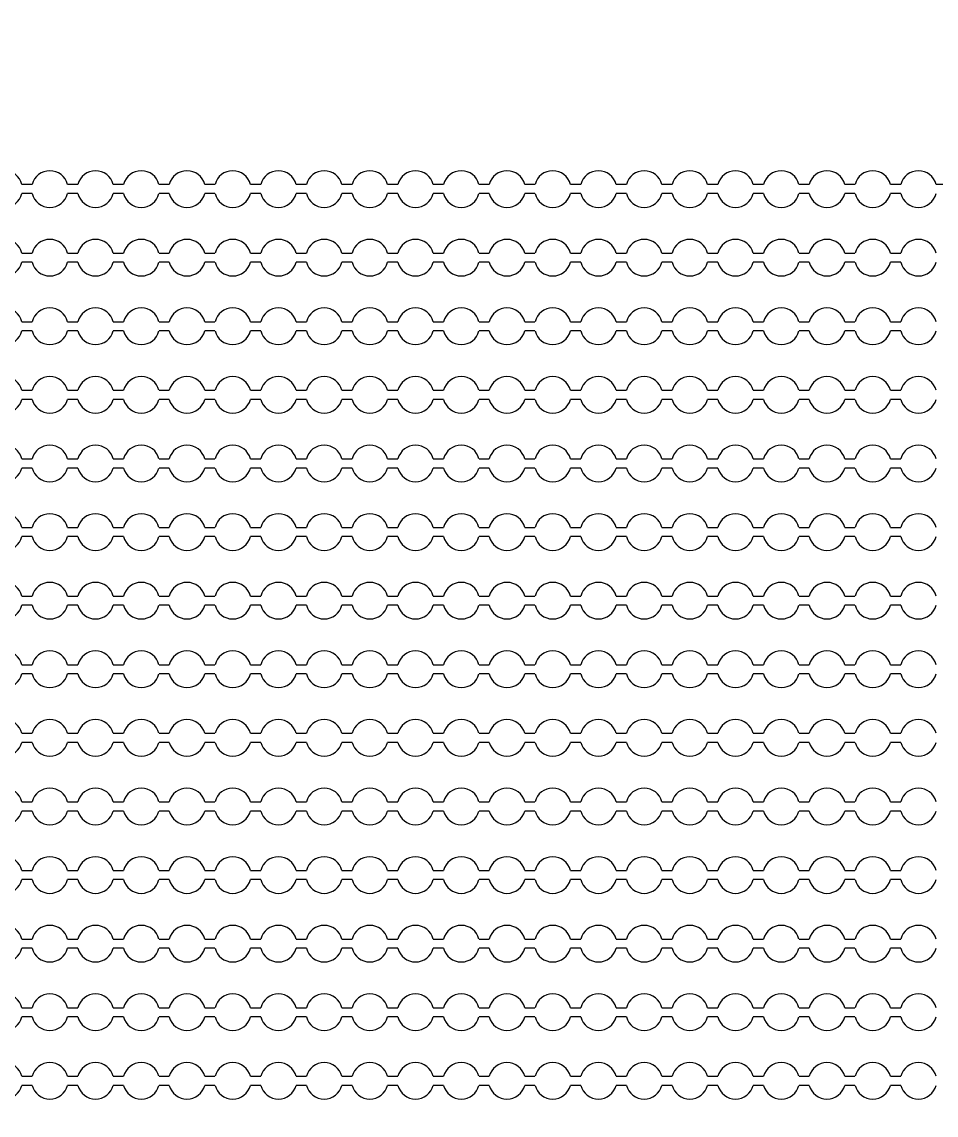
# Model space of a CAD drawing. Extents: x 4056 to 105656, y 4120 to 105720.
# Drawn here: x 61941 to 62941, y 78062 to 79257 of the extents above; entities that cross this region are included whole.
import ezdxf

# ---------------------------------------------------------------- set-up
doc = ezdxf.new("R2010")
doc.units = 13
doc.header["$MEASUREMENT"] = 0
doc.layers.add('Main Layer', color=7, linetype='Continuous', lineweight=0)

msp = doc.modelspace()

# ---------------------------------------------------------------- linework, layer by layer
for p, q in [((61952.1, 79079.2), (61940.9, 79079.2)), ((62002.1, 79079.2), (61990.9, 79079.2)), ((62052.1, 79079.2), (62040.9, 79079.2)), ((62102.1, 79079.2), (62090.9, 79079.2)), ((62152.1, 79079.2), (62140.9, 79079.2)), ((62202.1, 79079.2), (62190.9, 79079.2)), ((62252.1, 79079.2), (62240.9, 79079.2)), ((62302.1, 79079.2), (62290.9, 79079.2)), ((62352.1, 79079.2), (62340.9, 79079.2)), ((62402.1, 79079.2), (62390.9, 79079.2)), ((62452.1, 79079.2), (62440.9, 79079.2)), ((62502.1, 79079.2), (62490.9, 79079.2)), ((62552.1, 79079.2), (62540.9, 79079.2)), ((62602.1, 79079.2), (62590.9, 79079.2)), ((62652.1, 79079.2), (62640.9, 79079.2)), ((62702.1, 79079.2), (62690.9, 79079.2)), ((62752.1, 79079.2), (62740.9, 79079.2)), ((62802.1, 79079.2), (62790.9, 79079.2)), ((62852.1, 79079.2), (62840.9, 79079.2)), ((62902.1, 79079.2), (62890.9, 79079.2)), ((62952.1, 79079.2), (62940.9, 79079.2)), ((61952.1, 79069.2), (61940.9, 79069.2)), ((62002.1, 79069.2), (61990.9, 79069.2)), ((62052.1, 79069.2), (62040.9, 79069.2)), ((62102.1, 79069.2), (62090.9, 79069.2)), ((62152.1, 79069.2), (62140.9, 79069.2)), ((62202.1, 79069.2), (62190.9, 79069.2)), ((62252.1, 79069.2), (62240.9, 79069.2)), ((62302.1, 79069.2), (62290.9, 79069.2)), ((62352.1, 79069.2), (62340.9, 79069.2)), ((62402.1, 79069.2), (62390.9, 79069.2)), ((62452.1, 79069.2), (62440.9, 79069.2)), ((62502.1, 79069.2), (62490.9, 79069.2)), ((62552.1, 79069.2), (62540.9, 79069.2)), ((62602.1, 79069.2), (62590.9, 79069.2)), ((62652.1, 79069.2), (62640.9, 79069.2)), ((62702.1, 79069.2), (62690.9, 79069.2)), ((62752.1, 79069.2), (62740.9, 79069.2)), ((62802.1, 79069.2), (62790.9, 79069.2)), ((62852.1, 79069.2), (62840.9, 79069.2)), ((62902.1, 79069.2), (62890.9, 79069.2)), ((61940.9, 79004.2), (61952.1, 79004.2)), ((61990.9, 79004.2), (62002.1, 79004.2)), ((62040.9, 79004.2), (62052.1, 79004.2)), ((62090.9, 79004.2), (62102.1, 79004.2)), ((62140.9, 79004.2), (62152.1, 79004.2)), ((62190.9, 79004.2), (62202.1, 79004.2)), ((62240.9, 79004.2), (62252.1, 79004.2)), ((62290.9, 79004.2), (62302.1, 79004.2)), ((62340.9, 79004.2), (62352.1, 79004.2)), ((62390.9, 79004.2), (62402.1, 79004.2)), ((62440.9, 79004.2), (62452.1, 79004.2)), ((62490.9, 79004.2), (62502.1, 79004.2)), ((62540.9, 79004.2), (62552.1, 79004.2)), ((62590.9, 79004.2), (62602.1, 79004.2)), ((62640.9, 79004.2), (62652.1, 79004.2)), ((62690.9, 79004.2), (62702.1, 79004.2)), ((62740.9, 79004.2), (62752.1, 79004.2)), ((62790.9, 79004.2), (62802.1, 79004.2)), ((62840.9, 79004.2), (62852.1, 79004.2)), ((62890.9, 79004.2), (62902.1, 79004.2)), ((61952.1, 78994.2), (61940.9, 78994.2)), ((62002.1, 78994.2), (61990.9, 78994.2)), ((62052.1, 78994.2), (62040.9, 78994.2)), ((62102.1, 78994.2), (62090.9, 78994.2)), ((62152.1, 78994.2), (62140.9, 78994.2)), ((62202.1, 78994.2), (62190.9, 78994.2)), ((62252.1, 78994.2), (62240.9, 78994.2)), ((62302.1, 78994.2), (62290.9, 78994.2)), ((62352.1, 78994.2), (62340.9, 78994.2)), ((62402.1, 78994.2), (62390.9, 78994.2)), ((62452.1, 78994.2), (62440.9, 78994.2)), ((62502.1, 78994.2), (62490.9, 78994.2)), ((62552.1, 78994.2), (62540.9, 78994.2)), ((62602.1, 78994.2), (62590.9, 78994.2)), ((62652.1, 78994.2), (62640.9, 78994.2)), ((62702.1, 78994.2), (62690.9, 78994.2)), ((62752.1, 78994.2), (62740.9, 78994.2)), ((62802.1, 78994.2), (62790.9, 78994.2)), ((62852.1, 78994.2), (62840.9, 78994.2)), ((62902.1, 78994.2), (62890.9, 78994.2)), ((61940.9, 78929.2), (61952.1, 78929.2)), ((61990.9, 78929.2), (62002.1, 78929.2)), ((62040.9, 78929.2), (62052.1, 78929.2)), ((62090.9, 78929.2), (62102.1, 78929.2)), ((62140.9, 78929.2), (62152.1, 78929.2)), ((62190.9, 78929.2), (62202.1, 78929.2)), ((62240.9, 78929.2), (62252.1, 78929.2)), ((62290.9, 78929.2), (62302.1, 78929.2)), ((62340.9, 78929.2), (62352.1, 78929.2)), ((62390.9, 78929.2), (62402.1, 78929.2)), ((62440.9, 78929.2), (62452.1, 78929.2)), ((62490.9, 78929.2), (62502.1, 78929.2)), ((62540.9, 78929.2), (62552.1, 78929.2)), ((62590.9, 78929.2), (62602.1, 78929.2)), ((62640.9, 78929.2), (62652.1, 78929.2)), ((62690.9, 78929.2), (62702.1, 78929.2)), ((62740.9, 78929.2), (62752.1, 78929.2)), ((62790.9, 78929.2), (62802.1, 78929.2)), ((62840.9, 78929.2), (62852.1, 78929.2)), ((62890.9, 78929.2), (62902.1, 78929.2)), ((61952.1, 78919.2), (61940.9, 78919.2)), ((62002.1, 78919.2), (61990.9, 78919.2)), ((62052.1, 78919.2), (62040.9, 78919.2)), ((62102.1, 78919.2), (62090.9, 78919.2)), ((62152.1, 78919.2), (62140.9, 78919.2)), ((62202.1, 78919.2), (62190.9, 78919.2)), ((62252.1, 78919.2), (62240.9, 78919.2)), ((62302.1, 78919.2), (62290.9, 78919.2)), ((62352.1, 78919.2), (62340.9, 78919.2)), ((62402.1, 78919.2), (62390.9, 78919.2)), ((62452.1, 78919.2), (62440.9, 78919.2)), ((62502.1, 78919.2), (62490.9, 78919.2)), ((62552.1, 78919.2), (62540.9, 78919.2)), ((62602.1, 78919.2), (62590.9, 78919.2)), ((62652.1, 78919.2), (62640.9, 78919.2)), ((62702.1, 78919.2), (62690.9, 78919.2)), ((62752.1, 78919.2), (62740.9, 78919.2)), ((62802.1, 78919.2), (62790.9, 78919.2)), ((62852.1, 78919.2), (62840.9, 78919.2)), ((62902.1, 78919.2), (62890.9, 78919.2)), ((61940.9, 78854.2), (61952.1, 78854.2)), ((61952.1, 78844.2), (61940.9, 78844.2)), ((61990.9, 78854.2), (62002.1, 78854.2)), ((62002.1, 78844.2), (61990.9, 78844.2)), ((62040.9, 78854.2), (62052.1, 78854.2)), ((62052.1, 78844.2), (62040.9, 78844.2)), ((62090.9, 78854.2), (62102.1, 78854.2)), ((62102.1, 78844.2), (62090.9, 78844.2)), ((62140.9, 78854.2), (62152.1, 78854.2)), ((62152.1, 78844.2), (62140.9, 78844.2)), ((62190.9, 78854.2), (62202.1, 78854.2)), ((62202.1, 78844.2), (62190.9, 78844.2)), ((62240.9, 78854.2), (62252.1, 78854.2)), ((62252.1, 78844.2), (62240.9, 78844.2)), ((62290.9, 78854.2), (62302.1, 78854.2)), ((62302.1, 78844.2), (62290.9, 78844.2)), ((62340.9, 78854.2), (62352.1, 78854.2)), ((62352.1, 78844.2), (62340.9, 78844.2)), ((62390.9, 78854.2), (62402.1, 78854.2)), ((62402.1, 78844.2), (62390.9, 78844.2)), ((62440.9, 78854.2), (62452.1, 78854.2)), ((62452.1, 78844.2), (62440.9, 78844.2)), ((62490.9, 78854.2), (62502.1, 78854.2)), ((62502.1, 78844.2), (62490.9, 78844.2)), ((62540.9, 78854.2), (62552.1, 78854.2)), ((62552.1, 78844.2), (62540.9, 78844.2)), ((62590.9, 78854.2), (62602.1, 78854.2)), ((62602.1, 78844.2), (62590.9, 78844.2)), ((62640.9, 78854.2), (62652.1, 78854.2)), ((62652.1, 78844.2), (62640.9, 78844.2)), ((62690.9, 78854.2), (62702.1, 78854.2)), ((62702.1, 78844.2), (62690.9, 78844.2)), ((62740.9, 78854.2), (62752.1, 78854.2)), ((62752.1, 78844.2), (62740.9, 78844.2)), ((62790.9, 78854.2), (62802.1, 78854.2)), ((62802.1, 78844.2), (62790.9, 78844.2)), ((62840.9, 78854.2), (62852.1, 78854.2)), ((62852.1, 78844.2), (62840.9, 78844.2)), ((62890.9, 78854.2), (62902.1, 78854.2)), ((62902.1, 78844.2), (62890.9, 78844.2)), ((61940.9, 78779.2), (61952.1, 78779.2)), ((61990.9, 78779.2), (62002.1, 78779.2)), ((62040.9, 78779.2), (62052.1, 78779.2)), ((62090.9, 78779.2), (62102.1, 78779.2)), ((62140.9, 78779.2), (62152.1, 78779.2)), ((62190.9, 78779.2), (62202.1, 78779.2)), ((62240.9, 78779.2), (62252.1, 78779.2)), ((62290.9, 78779.2), (62302.1, 78779.2)), ((62340.9, 78779.2), (62352.1, 78779.2)), ((62390.9, 78779.2), (62402.1, 78779.2)), ((62440.9, 78779.2), (62452.1, 78779.2)), ((62490.9, 78779.2), (62502.1, 78779.2)), ((62540.9, 78779.2), (62552.1, 78779.2)), ((62590.9, 78779.2), (62602.1, 78779.2)), ((62640.9, 78779.2), (62652.1, 78779.2)), ((62690.9, 78779.2), (62702.1, 78779.2)), ((62740.9, 78779.2), (62752.1, 78779.2)), ((62790.9, 78779.2), (62802.1, 78779.2)), ((62840.9, 78779.2), (62852.1, 78779.2)), ((62890.9, 78779.2), (62902.1, 78779.2)), ((61952.1, 78769.2), (61940.9, 78769.2)), ((62002.1, 78769.2), (61990.9, 78769.2)), ((62052.1, 78769.2), (62040.9, 78769.2)), ((62102.1, 78769.2), (62090.9, 78769.2)), ((62152.1, 78769.2), (62140.9, 78769.2)), ((62202.1, 78769.2), (62190.9, 78769.2)), ((62252.1, 78769.2), (62240.9, 78769.2)), ((62302.1, 78769.2), (62290.9, 78769.2)), ((62352.1, 78769.2), (62340.9, 78769.2)), ((62402.1, 78769.2), (62390.9, 78769.2)), ((62452.1, 78769.2), (62440.9, 78769.2)), ((62502.1, 78769.2), (62490.9, 78769.2)), ((62552.1, 78769.2), (62540.9, 78769.2)), ((62602.1, 78769.2), (62590.9, 78769.2)), ((62652.1, 78769.2), (62640.9, 78769.2)), ((62702.1, 78769.2), (62690.9, 78769.2)), ((62752.1, 78769.2), (62740.9, 78769.2)), ((62802.1, 78769.2), (62790.9, 78769.2)), ((62852.1, 78769.2), (62840.9, 78769.2)), ((62902.1, 78769.2), (62890.9, 78769.2)), ((61940.9, 78704.2), (61952.1, 78704.2)), ((61990.9, 78704.2), (62002.1, 78704.2)), ((62040.9, 78704.2), (62052.1, 78704.2)), ((62090.9, 78704.2), (62102.1, 78704.2)), ((62140.9, 78704.2), (62152.1, 78704.2)), ((62190.9, 78704.2), (62202.1, 78704.2)), ((62240.9, 78704.2), (62252.1, 78704.2)), ((62290.9, 78704.2), (62302.1, 78704.2)), ((62340.9, 78704.2), (62352.1, 78704.2)), ((62390.9, 78704.2), (62402.1, 78704.2)), ((62440.9, 78704.2), (62452.1, 78704.2)), ((62490.9, 78704.2), (62502.1, 78704.2)), ((62540.9, 78704.2), (62552.1, 78704.2)), ((62590.9, 78704.2), (62602.1, 78704.2)), ((62640.9, 78704.2), (62652.1, 78704.2)), ((62690.9, 78704.2), (62702.1, 78704.2)), ((62740.9, 78704.2), (62752.1, 78704.2)), ((62790.9, 78704.2), (62802.1, 78704.2)), ((62840.9, 78704.2), (62852.1, 78704.2)), ((62890.9, 78704.2), (62902.1, 78704.2)), ((61952.1, 78694.2), (61940.9, 78694.2)), ((62002.1, 78694.2), (61990.9, 78694.2)), ((62052.1, 78694.2), (62040.9, 78694.2)), ((62102.1, 78694.2), (62090.9, 78694.2)), ((62152.1, 78694.2), (62140.9, 78694.2)), ((62202.1, 78694.2), (62190.9, 78694.2)), ((62252.1, 78694.2), (62240.9, 78694.2)), ((62302.1, 78694.2), (62290.9, 78694.2)), ((62352.1, 78694.2), (62340.9, 78694.2)), ((62402.1, 78694.2), (62390.9, 78694.2)), ((62452.1, 78694.2), (62440.9, 78694.2)), ((62502.1, 78694.2), (62490.9, 78694.2)), ((62552.1, 78694.2), (62540.9, 78694.2)), ((62602.1, 78694.2), (62590.9, 78694.2)), ((62652.1, 78694.2), (62640.9, 78694.2)), ((62702.1, 78694.2), (62690.9, 78694.2)), ((62752.1, 78694.2), (62740.9, 78694.2)), ((62802.1, 78694.2), (62790.9, 78694.2)), ((62852.1, 78694.2), (62840.9, 78694.2)), ((62902.1, 78694.2), (62890.9, 78694.2)), ((61940.9, 78629.2), (61952.1, 78629.2)), ((61990.9, 78629.2), (62002.1, 78629.2)), ((62040.9, 78629.2), (62052.1, 78629.2)), ((62090.9, 78629.2), (62102.1, 78629.2)), ((62140.9, 78629.2), (62152.1, 78629.2)), ((62190.9, 78629.2), (62202.1, 78629.2)), ((62240.9, 78629.2), (62252.1, 78629.2)), ((62290.9, 78629.2), (62302.1, 78629.2)), ((62340.9, 78629.2), (62352.1, 78629.2)), ((62390.9, 78629.2), (62402.1, 78629.2)), ((62440.9, 78629.2), (62452.1, 78629.2)), ((62490.9, 78629.2), (62502.1, 78629.2)), ((62540.9, 78629.2), (62552.1, 78629.2)), ((62590.9, 78629.2), (62602.1, 78629.2)), ((62640.9, 78629.2), (62652.1, 78629.2)), ((62690.9, 78629.2), (62702.1, 78629.2)), ((62740.9, 78629.2), (62752.1, 78629.2)), ((62790.9, 78629.2), (62802.1, 78629.2)), ((62840.9, 78629.2), (62852.1, 78629.2)), ((62890.9, 78629.2), (62902.1, 78629.2)), ((61952.1, 78619.2), (61940.9, 78619.2)), ((62002.1, 78619.2), (61990.9, 78619.2)), ((62052.1, 78619.2), (62040.9, 78619.2)), ((62102.1, 78619.2), (62090.9, 78619.2)), ((62152.1, 78619.2), (62140.9, 78619.2)), ((62202.1, 78619.2), (62190.9, 78619.2)), ((62252.1, 78619.2), (62240.9, 78619.2)), ((62302.1, 78619.2), (62290.9, 78619.2)), ((62352.1, 78619.2), (62340.9, 78619.2)), ((62402.1, 78619.2), (62390.9, 78619.2)), ((62452.1, 78619.2), (62440.9, 78619.2)), ((62502.1, 78619.2), (62490.9, 78619.2)), ((62552.1, 78619.2), (62540.9, 78619.2)), ((62602.1, 78619.2), (62590.9, 78619.2)), ((62652.1, 78619.2), (62640.9, 78619.2)), ((62702.1, 78619.2), (62690.9, 78619.2)), ((62752.1, 78619.2), (62740.9, 78619.2)), ((62802.1, 78619.2), (62790.9, 78619.2)), ((62852.1, 78619.2), (62840.9, 78619.2)), ((62902.1, 78619.2), (62890.9, 78619.2)), ((61940.9, 78554.2), (61952.1, 78554.2)), ((61952.1, 78544.2), (61940.9, 78544.2)), ((61990.9, 78554.2), (62002.1, 78554.2)), ((62002.1, 78544.2), (61990.9, 78544.2)), ((62040.9, 78554.2), (62052.1, 78554.2)), ((62052.1, 78544.2), (62040.9, 78544.2)), ((62090.9, 78554.2), (62102.1, 78554.2)), ((62102.1, 78544.2), (62090.9, 78544.2)), ((62140.9, 78554.2), (62152.1, 78554.2)), ((62152.1, 78544.2), (62140.9, 78544.2)), ((62190.9, 78554.2), (62202.1, 78554.2)), ((62202.1, 78544.2), (62190.9, 78544.2)), ((62240.9, 78554.2), (62252.1, 78554.2)), ((62252.1, 78544.2), (62240.9, 78544.2)), ((62290.9, 78554.2), (62302.1, 78554.2)), ((62302.1, 78544.2), (62290.9, 78544.2)), ((62340.9, 78554.2), (62352.1, 78554.2)), ((62352.1, 78544.2), (62340.9, 78544.2)), ((62390.9, 78554.2), (62402.1, 78554.2)), ((62402.1, 78544.2), (62390.9, 78544.2)), ((62440.9, 78554.2), (62452.1, 78554.2)), ((62452.1, 78544.2), (62440.9, 78544.2)), ((62490.9, 78554.2), (62502.1, 78554.2)), ((62502.1, 78544.2), (62490.9, 78544.2)), ((62540.9, 78554.2), (62552.1, 78554.2)), ((62552.1, 78544.2), (62540.9, 78544.2)), ((62590.9, 78554.2), (62602.1, 78554.2)), ((62602.1, 78544.2), (62590.9, 78544.2)), ((62640.9, 78554.2), (62652.1, 78554.2)), ((62652.1, 78544.2), (62640.9, 78544.2)), ((62690.9, 78554.2), (62702.1, 78554.2)), ((62702.1, 78544.2), (62690.9, 78544.2)), ((62740.9, 78554.2), (62752.1, 78554.2)), ((62752.1, 78544.2), (62740.9, 78544.2)), ((62790.9, 78554.2), (62802.1, 78554.2)), ((62802.1, 78544.2), (62790.9, 78544.2)), ((62840.9, 78554.2), (62852.1, 78554.2)), ((62852.1, 78544.2), (62840.9, 78544.2)), ((62890.9, 78554.2), (62902.1, 78554.2)), ((62902.1, 78544.2), (62890.9, 78544.2)), ((61940.9, 78479.2), (61952.1, 78479.2)), ((61990.9, 78479.2), (62002.1, 78479.2)), ((62040.9, 78479.2), (62052.1, 78479.2)), ((62090.9, 78479.2), (62102.1, 78479.2)), ((62140.9, 78479.2), (62152.1, 78479.2)), ((62190.9, 78479.2), (62202.1, 78479.2)), ((62240.9, 78479.2), (62252.1, 78479.2)), ((62290.9, 78479.2), (62302.1, 78479.2)), ((62340.9, 78479.2), (62352.1, 78479.2)), ((62390.9, 78479.2), (62402.1, 78479.2)), ((62440.9, 78479.2), (62452.1, 78479.2)), ((62490.9, 78479.2), (62502.1, 78479.2)), ((62540.9, 78479.2), (62552.1, 78479.2)), ((62590.9, 78479.2), (62602.1, 78479.2)), ((62640.9, 78479.2), (62652.1, 78479.2)), ((62690.9, 78479.2), (62702.1, 78479.2)), ((62740.9, 78479.2), (62752.1, 78479.2)), ((62790.9, 78479.2), (62802.1, 78479.2)), ((62840.9, 78479.2), (62852.1, 78479.2)), ((62890.9, 78479.2), (62902.1, 78479.2)), ((61952.1, 78469.2), (61940.9, 78469.2)), ((62002.1, 78469.2), (61990.9, 78469.2)), ((62052.1, 78469.2), (62040.9, 78469.2)), ((62102.1, 78469.2), (62090.9, 78469.2)), ((62152.1, 78469.2), (62140.9, 78469.2)), ((62202.1, 78469.2), (62190.9, 78469.2)), ((62252.1, 78469.2), (62240.9, 78469.2)), ((62302.1, 78469.2), (62290.9, 78469.2)), ((62352.1, 78469.2), (62340.9, 78469.2)), ((62402.1, 78469.2), (62390.9, 78469.2)), ((62452.1, 78469.2), (62440.9, 78469.2)), ((62502.1, 78469.2), (62490.9, 78469.2)), ((62552.1, 78469.2), (62540.9, 78469.2)), ((62602.1, 78469.2), (62590.9, 78469.2)), ((62652.1, 78469.2), (62640.9, 78469.2)), ((62702.1, 78469.2), (62690.9, 78469.2)), ((62752.1, 78469.2), (62740.9, 78469.2)), ((62802.1, 78469.2), (62790.9, 78469.2)), ((62852.1, 78469.2), (62840.9, 78469.2)), ((62902.1, 78469.2), (62890.9, 78469.2)), ((61940.9, 78404.2), (61952.1, 78404.2)), ((61990.9, 78404.2), (62002.1, 78404.2)), ((62040.9, 78404.2), (62052.1, 78404.2)), ((62090.9, 78404.2), (62102.1, 78404.2)), ((62140.9, 78404.2), (62152.1, 78404.2)), ((62190.9, 78404.2), (62202.1, 78404.2)), ((62240.9, 78404.2), (62252.1, 78404.2)), ((62290.9, 78404.2), (62302.1, 78404.2)), ((62340.9, 78404.2), (62352.1, 78404.2)), ((62390.9, 78404.2), (62402.1, 78404.2)), ((62440.9, 78404.2), (62452.1, 78404.2)), ((62490.9, 78404.2), (62502.1, 78404.2)), ((62540.9, 78404.2), (62552.1, 78404.2)), ((62590.9, 78404.2), (62602.1, 78404.2)), ((62640.9, 78404.2), (62652.1, 78404.2)), ((62690.9, 78404.2), (62702.1, 78404.2)), ((62740.9, 78404.2), (62752.1, 78404.2)), ((62790.9, 78404.2), (62802.1, 78404.2)), ((62840.9, 78404.2), (62852.1, 78404.2)), ((62890.9, 78404.2), (62902.1, 78404.2)), ((61952.1, 78394.2), (61940.9, 78394.2)), ((62002.1, 78394.2), (61990.9, 78394.2)), ((62052.1, 78394.2), (62040.9, 78394.2)), ((62102.1, 78394.2), (62090.9, 78394.2)), ((62152.1, 78394.2), (62140.9, 78394.2)), ((62202.1, 78394.2), (62190.9, 78394.2)), ((62252.1, 78394.2), (62240.9, 78394.2)), ((62302.1, 78394.2), (62290.9, 78394.2)), ((62352.1, 78394.2), (62340.9, 78394.2)), ((62402.1, 78394.2), (62390.9, 78394.2)), ((62452.1, 78394.2), (62440.9, 78394.2)), ((62502.1, 78394.2), (62490.9, 78394.2)), ((62552.1, 78394.2), (62540.9, 78394.2)), ((62602.1, 78394.2), (62590.9, 78394.2)), ((62652.1, 78394.2), (62640.9, 78394.2)), ((62702.1, 78394.2), (62690.9, 78394.2)), ((62752.1, 78394.2), (62740.9, 78394.2)), ((62802.1, 78394.2), (62790.9, 78394.2)), ((62852.1, 78394.2), (62840.9, 78394.2)), ((62902.1, 78394.2), (62890.9, 78394.2)), ((61940.9, 78329.2), (61952.1, 78329.2)), ((61990.9, 78329.2), (62002.1, 78329.2)), ((62040.9, 78329.2), (62052.1, 78329.2)), ((62090.9, 78329.2), (62102.1, 78329.2)), ((62140.9, 78329.2), (62152.1, 78329.2)), ((62190.9, 78329.2), (62202.1, 78329.2)), ((62240.9, 78329.2), (62252.1, 78329.2)), ((62290.9, 78329.2), (62302.1, 78329.2)), ((62340.9, 78329.2), (62352.1, 78329.2)), ((62390.9, 78329.2), (62402.1, 78329.2)), ((62440.9, 78329.2), (62452.1, 78329.2)), ((62490.9, 78329.2), (62502.1, 78329.2)), ((62540.9, 78329.2), (62552.1, 78329.2)), ((62590.9, 78329.2), (62602.1, 78329.2)), ((62640.9, 78329.2), (62652.1, 78329.2)), ((62690.9, 78329.2), (62702.1, 78329.2)), ((62740.9, 78329.2), (62752.1, 78329.2)), ((62790.9, 78329.2), (62802.1, 78329.2)), ((62840.9, 78329.2), (62852.1, 78329.2)), ((62890.9, 78329.2), (62902.1, 78329.2)), ((61952.1, 78319.2), (61940.9, 78319.2)), ((62002.1, 78319.2), (61990.9, 78319.2)), ((62052.1, 78319.2), (62040.9, 78319.2)), ((62102.1, 78319.2), (62090.9, 78319.2)), ((62152.1, 78319.2), (62140.9, 78319.2)), ((62202.1, 78319.2), (62190.9, 78319.2)), ((62252.1, 78319.2), (62240.9, 78319.2)), ((62302.1, 78319.2), (62290.9, 78319.2)), ((62352.1, 78319.2), (62340.9, 78319.2)), ((62402.1, 78319.2), (62390.9, 78319.2)), ((62452.1, 78319.2), (62440.9, 78319.2)), ((62502.1, 78319.2), (62490.9, 78319.2)), ((62552.1, 78319.2), (62540.9, 78319.2)), ((62602.1, 78319.2), (62590.9, 78319.2)), ((62652.1, 78319.2), (62640.9, 78319.2)), ((62702.1, 78319.2), (62690.9, 78319.2)), ((62752.1, 78319.2), (62740.9, 78319.2)), ((62802.1, 78319.2), (62790.9, 78319.2)), ((62852.1, 78319.2), (62840.9, 78319.2)), ((62902.1, 78319.2), (62890.9, 78319.2)), ((61940.9, 78254.2), (61952.1, 78254.2)), ((61990.9, 78254.2), (62002.1, 78254.2)), ((62040.9, 78254.2), (62052.1, 78254.2)), ((62090.9, 78254.2), (62102.1, 78254.2)), ((62140.9, 78254.2), (62152.1, 78254.2)), ((62190.9, 78254.2), (62202.1, 78254.2)), ((62240.9, 78254.2), (62252.1, 78254.2)), ((62290.9, 78254.2), (62302.1, 78254.2)), ((62340.9, 78254.2), (62352.1, 78254.2)), ((62390.9, 78254.2), (62402.1, 78254.2)), ((62440.9, 78254.2), (62452.1, 78254.2)), ((62490.9, 78254.2), (62502.1, 78254.2)), ((62540.9, 78254.2), (62552.1, 78254.2)), ((62590.9, 78254.2), (62602.1, 78254.2)), ((62640.9, 78254.2), (62652.1, 78254.2)), ((62690.9, 78254.2), (62702.1, 78254.2)), ((62740.9, 78254.2), (62752.1, 78254.2)), ((62790.9, 78254.2), (62802.1, 78254.2)), ((62840.9, 78254.2), (62852.1, 78254.2)), ((62890.9, 78254.2), (62902.1, 78254.2)), ((61952.1, 78244.2), (61940.9, 78244.2)), ((62002.1, 78244.2), (61990.9, 78244.2)), ((62052.1, 78244.2), (62040.9, 78244.2)), ((62102.1, 78244.2), (62090.9, 78244.2)), ((62152.1, 78244.2), (62140.9, 78244.2)), ((62202.1, 78244.2), (62190.9, 78244.2)), ((62252.1, 78244.2), (62240.9, 78244.2)), ((62302.1, 78244.2), (62290.9, 78244.2)), ((62352.1, 78244.2), (62340.9, 78244.2)), ((62402.1, 78244.2), (62390.9, 78244.2)), ((62452.1, 78244.2), (62440.9, 78244.2)), ((62502.1, 78244.2), (62490.9, 78244.2)), ((62552.1, 78244.2), (62540.9, 78244.2)), ((62602.1, 78244.2), (62590.9, 78244.2)), ((62652.1, 78244.2), (62640.9, 78244.2)), ((62702.1, 78244.2), (62690.9, 78244.2)), ((62752.1, 78244.2), (62740.9, 78244.2)), ((62802.1, 78244.2), (62790.9, 78244.2)), ((62852.1, 78244.2), (62840.9, 78244.2)), ((62902.1, 78244.2), (62890.9, 78244.2)), ((61940.9, 78179.2), (61952.1, 78179.2)), ((61990.9, 78179.2), (62002.1, 78179.2)), ((62040.9, 78179.2), (62052.1, 78179.2)), ((62090.9, 78179.2), (62102.1, 78179.2)), ((62140.9, 78179.2), (62152.1, 78179.2)), ((62190.9, 78179.2), (62202.1, 78179.2)), ((62240.9, 78179.2), (62252.1, 78179.2)), ((62290.9, 78179.2), (62302.1, 78179.2)), ((62340.9, 78179.2), (62352.1, 78179.2)), ((62390.9, 78179.2), (62402.1, 78179.2)), ((62440.9, 78179.2), (62452.1, 78179.2)), ((62490.9, 78179.2), (62502.1, 78179.2)), ((62540.9, 78179.2), (62552.1, 78179.2)), ((62590.9, 78179.2), (62602.1, 78179.2)), ((62640.9, 78179.2), (62652.1, 78179.2)), ((62690.9, 78179.2), (62702.1, 78179.2)), ((62740.9, 78179.2), (62752.1, 78179.2)), ((62790.9, 78179.2), (62802.1, 78179.2)), ((62840.9, 78179.2), (62852.1, 78179.2)), ((62890.9, 78179.2), (62902.1, 78179.2)), ((61952.1, 78169.2), (61940.9, 78169.2)), ((62002.1, 78169.2), (61990.9, 78169.2)), ((62052.1, 78169.2), (62040.9, 78169.2)), ((62102.1, 78169.2), (62090.9, 78169.2)), ((62152.1, 78169.2), (62140.9, 78169.2)), ((62202.1, 78169.2), (62190.9, 78169.2)), ((62252.1, 78169.2), (62240.9, 78169.2)), ((62302.1, 78169.2), (62290.9, 78169.2)), ((62352.1, 78169.2), (62340.9, 78169.2)), ((62402.1, 78169.2), (62390.9, 78169.2)), ((62452.1, 78169.2), (62440.9, 78169.2)), ((62502.1, 78169.2), (62490.9, 78169.2)), ((62552.1, 78169.2), (62540.9, 78169.2)), ((62602.1, 78169.2), (62590.9, 78169.2)), ((62652.1, 78169.2), (62640.9, 78169.2)), ((62702.1, 78169.2), (62690.9, 78169.2)), ((62752.1, 78169.2), (62740.9, 78169.2)), ((62802.1, 78169.2), (62790.9, 78169.2)), ((62852.1, 78169.2), (62840.9, 78169.2)), ((62902.1, 78169.2), (62890.9, 78169.2)), ((61940.9, 78104.2), (61952.1, 78104.2)), ((61990.9, 78104.2), (62002.1, 78104.2)), ((62040.9, 78104.2), (62052.1, 78104.2)), ((62090.9, 78104.2), (62102.1, 78104.2)), ((62140.9, 78104.2), (62152.1, 78104.2)), ((62190.9, 78104.2), (62202.1, 78104.2)), ((62240.9, 78104.2), (62252.1, 78104.2)), ((62290.9, 78104.2), (62302.1, 78104.2)), ((62340.9, 78104.2), (62352.1, 78104.2)), ((62390.9, 78104.2), (62402.1, 78104.2)), ((62440.9, 78104.2), (62452.1, 78104.2)), ((62490.9, 78104.2), (62502.1, 78104.2)), ((62540.9, 78104.2), (62552.1, 78104.2)), ((62590.9, 78104.2), (62602.1, 78104.2)), ((62640.9, 78104.2), (62652.1, 78104.2)), ((62690.9, 78104.2), (62702.1, 78104.2)), ((62740.9, 78104.2), (62752.1, 78104.2)), ((62790.9, 78104.2), (62802.1, 78104.2)), ((62840.9, 78104.2), (62852.1, 78104.2)), ((62890.9, 78104.2), (62902.1, 78104.2)), ((61952.1, 78094.2), (61940.9, 78094.2)), ((62002.1, 78094.2), (61990.9, 78094.2)), ((62052.1, 78094.2), (62040.9, 78094.2)), ((62102.1, 78094.2), (62090.9, 78094.2)), ((62152.1, 78094.2), (62140.9, 78094.2)), ((62202.1, 78094.2), (62190.9, 78094.2)), ((62252.1, 78094.2), (62240.9, 78094.2)), ((62302.1, 78094.2), (62290.9, 78094.2)), ((62352.1, 78094.2), (62340.9, 78094.2)), ((62402.1, 78094.2), (62390.9, 78094.2)), ((62452.1, 78094.2), (62440.9, 78094.2)), ((62502.1, 78094.2), (62490.9, 78094.2)), ((62552.1, 78094.2), (62540.9, 78094.2)), ((62602.1, 78094.2), (62590.9, 78094.2)), ((62652.1, 78094.2), (62640.9, 78094.2)), ((62702.1, 78094.2), (62690.9, 78094.2)), ((62752.1, 78094.2), (62740.9, 78094.2)), ((62802.1, 78094.2), (62790.9, 78094.2)), ((62852.1, 78094.2), (62840.9, 78094.2)), ((62902.1, 78094.2), (62890.9, 78094.2))]:
    msp.add_line(p, q)
at = {"lineweight": 0}
msp.add_circle((61011.6, 73976.1), 11000, dxfattribs=at)
for centre, start, end in [((61921.5, 79074.2), 14.4775, 165.5225), ((61971.5, 79074.2), 14.4775, 165.5225), ((62021.5, 79074.2), 14.4775, 165.5225), ((62071.5, 79074.2), 14.4775, 165.5225), ((62121.5, 79074.2), 14.4775, 165.5225), ((62171.5, 79074.2), 14.4775, 165.5225), ((62221.5, 79074.2), 14.4775, 165.5225), ((62271.5, 79074.2), 14.4775, 165.5225), ((62321.5, 79074.2), 14.4775, 165.5225), ((62371.5, 79074.2), 14.4775, 165.5225), ((62421.5, 79074.2), 14.4775, 165.5225), ((62471.5, 79074.2), 14.4775, 165.5225), ((62521.5, 79074.2), 14.4775, 165.5225), ((62571.5, 79074.2), 14.4775, 165.5225), ((62621.5, 79074.2), 14.4775, 165.5225), ((62671.5, 79074.2), 14.4775, 165.5225), ((62721.5, 79074.2), 14.4775, 165.5225), ((62771.5, 79074.2), 14.4775, 165.5225), ((62821.5, 79074.2), 14.4775, 165.5225), ((62871.5, 79074.2), 14.4775, 165.5225), ((62921.5, 79074.2), 14.4775, 165.5225), ((61921.5, 79074.2), 194.4775, 345.5225), ((61971.5, 79074.2), 194.4775, 345.5225), ((62021.5, 79074.2), 194.4775, 345.5225), ((62071.5, 79074.2), 194.4775, 345.5225), ((62121.5, 79074.2), 194.4775, 345.5225), ((62171.5, 79074.2), 194.4775, 345.5225), ((62221.5, 79074.2), 194.4775, 345.5225), ((62271.5, 79074.2), 194.4775, 345.5225), ((62321.5, 79074.2), 194.4775, 345.5225), ((62371.5, 79074.2), 194.4775, 345.5225), ((62421.5, 79074.2), 194.4775, 345.5225), ((62471.5, 79074.2), 194.4775, 345.5225), ((62521.5, 79074.2), 194.4775, 345.5225), ((62571.5, 79074.2), 194.4775, 345.5225), ((62621.5, 79074.2), 194.4775, 345.5225), ((62671.5, 79074.2), 194.4775, 345.5225), ((62721.5, 79074.2), 194.4775, 345.5225), ((62771.5, 79074.2), 194.4775, 345.5225), ((62821.5, 79074.2), 194.4775, 345.5225), ((62871.5, 79074.2), 194.4775, 345.5225), ((62921.5, 79074.2), 194.4775, 345.5225), ((61921.5, 78999.2), 14.4775, 165.5225), ((61971.5, 78999.2), 14.4775, 165.5225), ((62021.5, 78999.2), 14.4775, 165.5225), ((62071.5, 78999.2), 14.4775, 165.5225), ((62121.5, 78999.2), 14.4775, 165.5225), ((62171.5, 78999.2), 14.4775, 165.5225), ((62221.5, 78999.2), 14.4775, 165.5225), ((62271.5, 78999.2), 14.4775, 165.5225), ((62321.5, 78999.2), 14.4775, 165.5225), ((62371.5, 78999.2), 14.4775, 165.5225), ((62421.5, 78999.2), 14.4775, 165.5225), ((62471.5, 78999.2), 14.4775, 165.5225), ((62521.5, 78999.2), 14.4775, 165.5225), ((62571.5, 78999.2), 14.4775, 165.5225), ((62621.5, 78999.2), 14.4775, 165.5225), ((62671.5, 78999.2), 14.4775, 165.5225), ((62721.5, 78999.2), 14.4775, 165.5225), ((62771.5, 78999.2), 14.4775, 165.5225), ((62821.5, 78999.2), 14.4775, 165.5225), ((62871.5, 78999.2), 14.4775, 165.5225), ((62921.5, 78999.2), 14.4775, 165.5225), ((61921.5, 78999.2), 194.4775, 345.5225), ((61971.5, 78999.2), 194.4775, 345.5225), ((62021.5, 78999.2), 194.4775, 345.5225), ((62071.5, 78999.2), 194.4775, 345.5225), ((62121.5, 78999.2), 194.4775, 345.5225), ((62171.5, 78999.2), 194.4775, 345.5225), ((62221.5, 78999.2), 194.4775, 345.5225), ((62271.5, 78999.2), 194.4775, 345.5225), ((62321.5, 78999.2), 194.4775, 345.5225), ((62371.5, 78999.2), 194.4775, 345.5225), ((62421.5, 78999.2), 194.4775, 345.5225), ((62471.5, 78999.2), 194.4775, 345.5225), ((62521.5, 78999.2), 194.4775, 345.5225), ((62571.5, 78999.2), 194.4775, 345.5225), ((62621.5, 78999.2), 194.4775, 345.5225), ((62671.5, 78999.2), 194.4775, 345.5225), ((62721.5, 78999.2), 194.4775, 345.5225), ((62771.5, 78999.2), 194.4775, 345.5225), ((62821.5, 78999.2), 194.4775, 345.5225), ((62871.5, 78999.2), 194.4775, 345.5225), ((62921.5, 78999.2), 194.4775, 345.5225), ((61921.5, 78924.2), 14.4775, 165.5225), ((61971.5, 78924.2), 14.4775, 165.5225), ((62021.5, 78924.2), 14.4775, 165.5225), ((62071.5, 78924.2), 14.4775, 165.5225), ((62121.5, 78924.2), 14.4775, 165.5225), ((62171.5, 78924.2), 14.4775, 165.5225), ((62221.5, 78924.2), 14.4775, 165.5225), ((62271.5, 78924.2), 14.4775, 165.5225), ((62321.5, 78924.2), 14.4775, 165.5225), ((62371.5, 78924.2), 14.4775, 165.5225), ((62421.5, 78924.2), 14.4775, 165.5225), ((62471.5, 78924.2), 14.4775, 165.5225), ((62521.5, 78924.2), 14.4775, 165.5225), ((62571.5, 78924.2), 14.4775, 165.5225), ((62621.5, 78924.2), 14.4775, 165.5225), ((62671.5, 78924.2), 14.4775, 165.5225), ((62721.5, 78924.2), 14.4775, 165.5225), ((62771.5, 78924.2), 14.4775, 165.5225), ((62821.5, 78924.2), 14.4775, 165.5225), ((62871.5, 78924.2), 14.4775, 165.5225), ((62921.5, 78924.2), 14.4775, 165.5225), ((61921.5, 78924.2), 194.4775, 345.5225), ((61971.5, 78924.2), 194.4775, 345.5225), ((62021.5, 78924.2), 194.4775, 345.5225), ((62071.5, 78924.2), 194.4775, 345.5225), ((62121.5, 78924.2), 194.4775, 345.5225), ((62171.5, 78924.2), 194.4775, 345.5225), ((62221.5, 78924.2), 194.4775, 345.5225), ((62271.5, 78924.2), 194.4775, 345.5225), ((62321.5, 78924.2), 194.4775, 345.5225), ((62371.5, 78924.2), 194.4775, 345.5225), ((62421.5, 78924.2), 194.4775, 345.5225), ((62471.5, 78924.2), 194.4775, 345.5225), ((62521.5, 78924.2), 194.4775, 345.5225), ((62571.5, 78924.2), 194.4775, 345.5225), ((62621.5, 78924.2), 194.4775, 345.5225), ((62671.5, 78924.2), 194.4775, 345.5225), ((62721.5, 78924.2), 194.4775, 345.5225), ((62771.5, 78924.2), 194.4775, 345.5225), ((62821.5, 78924.2), 194.4775, 345.5225), ((62871.5, 78924.2), 194.4775, 345.5225), ((62921.5, 78924.2), 194.4775, 345.5225), ((61921.5, 78849.2), 14.4775, 165.5225), ((61971.5, 78849.2), 14.4775, 165.5225), ((62021.5, 78849.2), 14.4775, 165.5225), ((62071.5, 78849.2), 14.4775, 165.5225), ((62121.5, 78849.2), 14.4775, 165.5225), ((62171.5, 78849.2), 14.4775, 165.5225), ((62221.5, 78849.2), 14.4775, 165.5225), ((62271.5, 78849.2), 14.4775, 165.5225), ((62321.5, 78849.2), 14.4775, 165.5225), ((62371.5, 78849.2), 14.4775, 165.5225), ((62421.5, 78849.2), 14.4775, 165.5225), ((62471.5, 78849.2), 14.4775, 165.5225), ((62521.5, 78849.2), 14.4775, 165.5225), ((62571.5, 78849.2), 14.4775, 165.5225), ((62621.5, 78849.2), 14.4775, 165.5225), ((62671.5, 78849.2), 14.4775, 165.5225), ((62721.5, 78849.2), 14.4775, 165.5225), ((62771.5, 78849.2), 14.4775, 165.5225), ((62821.5, 78849.2), 14.4775, 165.5225), ((62871.5, 78849.2), 14.4775, 165.5225), ((62921.5, 78849.2), 14.4775, 165.5225), ((61921.5, 78849.2), 194.4775, 345.5225), ((61971.5, 78849.2), 194.4775, 345.5225), ((62021.5, 78849.2), 194.4775, 345.5225), ((62071.5, 78849.2), 194.4775, 345.5225), ((62121.5, 78849.2), 194.4775, 345.5225), ((62171.5, 78849.2), 194.4775, 345.5225), ((62221.5, 78849.2), 194.4775, 345.5225), ((62271.5, 78849.2), 194.4775, 345.5225), ((62321.5, 78849.2), 194.4775, 345.5225), ((62371.5, 78849.2), 194.4775, 345.5225), ((62421.5, 78849.2), 194.4775, 345.5225), ((62471.5, 78849.2), 194.4775, 345.5225), ((62521.5, 78849.2), 194.4775, 345.5225), ((62571.5, 78849.2), 194.4775, 345.5225), ((62621.5, 78849.2), 194.4775, 345.5225), ((62671.5, 78849.2), 194.4775, 345.5225), ((62721.5, 78849.2), 194.4775, 345.5225), ((62771.5, 78849.2), 194.4775, 345.5225), ((62821.5, 78849.2), 194.4775, 345.5225), ((62871.5, 78849.2), 194.4775, 345.5225), ((62921.5, 78849.2), 194.4775, 345.5225), ((61921.5, 78774.2), 14.4775, 165.5225), ((61971.5, 78774.2), 14.4775, 165.5225), ((62021.5, 78774.2), 14.4775, 165.5225), ((62071.5, 78774.2), 14.4775, 165.5225), ((62121.5, 78774.2), 14.4775, 165.5225), ((62171.5, 78774.2), 14.4775, 165.5225), ((62221.5, 78774.2), 14.4775, 165.5225), ((62271.5, 78774.2), 14.4775, 165.5225), ((62321.5, 78774.2), 14.4775, 165.5225), ((62371.5, 78774.2), 14.4775, 165.5225), ((62421.5, 78774.2), 14.4775, 165.5225), ((62471.5, 78774.2), 14.4775, 165.5225), ((62521.5, 78774.2), 14.4775, 165.5225), ((62571.5, 78774.2), 14.4775, 165.5225), ((62621.5, 78774.2), 14.4775, 165.5225), ((62671.5, 78774.2), 14.4775, 165.5225), ((62721.5, 78774.2), 14.4775, 165.5225), ((62771.5, 78774.2), 14.4775, 165.5225), ((62821.5, 78774.2), 14.4775, 165.5225), ((62871.5, 78774.2), 14.4775, 165.5225), ((62921.5, 78774.2), 14.4775, 165.5225), ((61921.5, 78774.2), 194.4775, 345.5225), ((61971.5, 78774.2), 194.4775, 345.5225), ((62021.5, 78774.2), 194.4775, 345.5225), ((62071.5, 78774.2), 194.4775, 345.5225), ((62121.5, 78774.2), 194.4775, 345.5225), ((62171.5, 78774.2), 194.4775, 345.5225), ((62221.5, 78774.2), 194.4775, 345.5225), ((62271.5, 78774.2), 194.4775, 345.5225), ((62321.5, 78774.2), 194.4775, 345.5225), ((62371.5, 78774.2), 194.4775, 345.5225), ((62421.5, 78774.2), 194.4775, 345.5225), ((62471.5, 78774.2), 194.4775, 345.5225), ((62521.5, 78774.2), 194.4775, 345.5225), ((62571.5, 78774.2), 194.4775, 345.5225), ((62621.5, 78774.2), 194.4775, 345.5225), ((62671.5, 78774.2), 194.4775, 345.5225), ((62721.5, 78774.2), 194.4775, 345.5225), ((62771.5, 78774.2), 194.4775, 345.5225), ((62821.5, 78774.2), 194.4775, 345.5225), ((62871.5, 78774.2), 194.4775, 345.5225), ((62921.5, 78774.2), 194.4775, 345.5225), ((61921.5, 78699.2), 14.4775, 165.5225), ((61971.5, 78699.2), 14.4775, 165.5225), ((62021.5, 78699.2), 14.4775, 165.5225), ((62071.5, 78699.2), 14.4775, 165.5225), ((62121.5, 78699.2), 14.4775, 165.5225), ((62171.5, 78699.2), 14.4775, 165.5225), ((62221.5, 78699.2), 14.4775, 165.5225), ((62271.5, 78699.2), 14.4775, 165.5225), ((62321.5, 78699.2), 14.4775, 165.5225), ((62371.5, 78699.2), 14.4775, 165.5225), ((62421.5, 78699.2), 14.4775, 165.5225), ((62471.5, 78699.2), 14.4775, 165.5225), ((62521.5, 78699.2), 14.4775, 165.5225), ((62571.5, 78699.2), 14.4775, 165.5225), ((62621.5, 78699.2), 14.4775, 165.5225), ((62671.5, 78699.2), 14.4775, 165.5225), ((62721.5, 78699.2), 14.4775, 165.5225), ((62771.5, 78699.2), 14.4775, 165.5225), ((62821.5, 78699.2), 14.4775, 165.5225), ((62871.5, 78699.2), 14.4775, 165.5225), ((62921.5, 78699.2), 14.4775, 165.5225), ((61921.5, 78699.2), 194.4775, 345.5225), ((61971.5, 78699.2), 194.4775, 345.5225), ((62021.5, 78699.2), 194.4775, 345.5225), ((62071.5, 78699.2), 194.4775, 345.5225), ((62121.5, 78699.2), 194.4775, 345.5225), ((62171.5, 78699.2), 194.4775, 345.5225), ((62221.5, 78699.2), 194.4775, 345.5225), ((62271.5, 78699.2), 194.4775, 345.5225), ((62321.5, 78699.2), 194.4775, 345.5225), ((62371.5, 78699.2), 194.4775, 345.5225), ((62421.5, 78699.2), 194.4775, 345.5225), ((62471.5, 78699.2), 194.4775, 345.5225), ((62521.5, 78699.2), 194.4775, 345.5225), ((62571.5, 78699.2), 194.4775, 345.5225), ((62621.5, 78699.2), 194.4775, 345.5225), ((62671.5, 78699.2), 194.4775, 345.5225), ((62721.5, 78699.2), 194.4775, 345.5225), ((62771.5, 78699.2), 194.4775, 345.5225), ((62821.5, 78699.2), 194.4775, 345.5225), ((62871.5, 78699.2), 194.4775, 345.5225), ((62921.5, 78699.2), 194.4775, 345.5225), ((61921.5, 78624.2), 14.4775, 165.5225), ((61971.5, 78624.2), 14.4775, 165.5225), ((62021.5, 78624.2), 14.4775, 165.5225), ((62071.5, 78624.2), 14.4775, 165.5225), ((62121.5, 78624.2), 14.4775, 165.5225), ((62171.5, 78624.2), 14.4775, 165.5225), ((62221.5, 78624.2), 14.4775, 165.5225), ((62271.5, 78624.2), 14.4775, 165.5225), ((62321.5, 78624.2), 14.4775, 165.5225), ((62371.5, 78624.2), 14.4775, 165.5225), ((62421.5, 78624.2), 14.4775, 165.5225), ((62471.5, 78624.2), 14.4775, 165.5225), ((62521.5, 78624.2), 14.4775, 165.5225), ((62571.5, 78624.2), 14.4775, 165.5225), ((62621.5, 78624.2), 14.4775, 165.5225), ((62671.5, 78624.2), 14.4775, 165.5225), ((62721.5, 78624.2), 14.4775, 165.5225), ((62771.5, 78624.2), 14.4775, 165.5225), ((62821.5, 78624.2), 14.4775, 165.5225), ((62871.5, 78624.2), 14.4775, 165.5225), ((62921.5, 78624.2), 14.4775, 165.5225), ((61921.5, 78624.2), 194.4775, 345.5225), ((61971.5, 78624.2), 194.4775, 345.5225), ((62021.5, 78624.2), 194.4775, 345.5225), ((62071.5, 78624.2), 194.4775, 345.5225), ((62121.5, 78624.2), 194.4775, 345.5225), ((62171.5, 78624.2), 194.4775, 345.5225), ((62221.5, 78624.2), 194.4775, 345.5225), ((62271.5, 78624.2), 194.4775, 345.5225), ((62321.5, 78624.2), 194.4775, 345.5225), ((62371.5, 78624.2), 194.4775, 345.5225), ((62421.5, 78624.2), 194.4775, 345.5225), ((62471.5, 78624.2), 194.4775, 345.5225), ((62521.5, 78624.2), 194.4775, 345.5225), ((62571.5, 78624.2), 194.4775, 345.5225), ((62621.5, 78624.2), 194.4775, 345.5225), ((62671.5, 78624.2), 194.4775, 345.5225), ((62721.5, 78624.2), 194.4775, 345.5225), ((62771.5, 78624.2), 194.4775, 345.5225), ((62821.5, 78624.2), 194.4775, 345.5225), ((62871.5, 78624.2), 194.4775, 345.5225), ((62921.5, 78624.2), 194.4775, 345.5225), ((61921.5, 78549.2), 14.4775, 165.5225), ((61971.5, 78549.2), 14.4775, 165.5225), ((62021.5, 78549.2), 14.4775, 165.5225), ((62071.5, 78549.2), 14.4775, 165.5225), ((62121.5, 78549.2), 14.4775, 165.5225), ((62171.5, 78549.2), 14.4775, 165.5225), ((62221.5, 78549.2), 14.4775, 165.5225), ((62271.5, 78549.2), 14.4775, 165.5225), ((62321.5, 78549.2), 14.4775, 165.5225), ((62371.5, 78549.2), 14.4775, 165.5225), ((62421.5, 78549.2), 14.4775, 165.5225), ((62471.5, 78549.2), 14.4775, 165.5225), ((62521.5, 78549.2), 14.4775, 165.5225), ((62571.5, 78549.2), 14.4775, 165.5225), ((62621.5, 78549.2), 14.4775, 165.5225), ((62671.5, 78549.2), 14.4775, 165.5225), ((62721.5, 78549.2), 14.4775, 165.5225), ((62771.5, 78549.2), 14.4775, 165.5225), ((62821.5, 78549.2), 14.4775, 165.5225), ((62871.5, 78549.2), 14.4775, 165.5225), ((62921.5, 78549.2), 14.4775, 165.5225), ((61921.5, 78549.2), 194.4775, 345.5225), ((61971.5, 78549.2), 194.4775, 345.5225), ((62021.5, 78549.2), 194.4775, 345.5225), ((62071.5, 78549.2), 194.4775, 345.5225), ((62121.5, 78549.2), 194.4775, 345.5225), ((62171.5, 78549.2), 194.4775, 345.5225), ((62221.5, 78549.2), 194.4775, 345.5225), ((62271.5, 78549.2), 194.4775, 345.5225), ((62321.5, 78549.2), 194.4775, 345.5225), ((62371.5, 78549.2), 194.4775, 345.5225), ((62421.5, 78549.2), 194.4775, 345.5225), ((62471.5, 78549.2), 194.4775, 345.5225), ((62521.5, 78549.2), 194.4775, 345.5225), ((62571.5, 78549.2), 194.4775, 345.5225), ((62621.5, 78549.2), 194.4775, 345.5225), ((62671.5, 78549.2), 194.4775, 345.5225), ((62721.5, 78549.2), 194.4775, 345.5225), ((62771.5, 78549.2), 194.4775, 345.5225), ((62821.5, 78549.2), 194.4775, 345.5225), ((62871.5, 78549.2), 194.4775, 345.5225), ((62921.5, 78549.2), 194.4775, 345.5225), ((61921.5, 78474.2), 14.4775, 165.5225), ((61971.5, 78474.2), 14.4775, 165.5225), ((62021.5, 78474.2), 14.4775, 165.5225), ((62071.5, 78474.2), 14.4775, 165.5225), ((62121.5, 78474.2), 14.4775, 165.5225), ((62171.5, 78474.2), 14.4775, 165.5225), ((62221.5, 78474.2), 14.4775, 165.5225), ((62271.5, 78474.2), 14.4775, 165.5225), ((62321.5, 78474.2), 14.4775, 165.5225), ((62371.5, 78474.2), 14.4775, 165.5225), ((62421.5, 78474.2), 14.4775, 165.5225), ((62471.5, 78474.2), 14.4775, 165.5225), ((62521.5, 78474.2), 14.4775, 165.5225), ((62571.5, 78474.2), 14.4775, 165.5225), ((62621.5, 78474.2), 14.4775, 165.5225), ((62671.5, 78474.2), 14.4775, 165.5225), ((62721.5, 78474.2), 14.4775, 165.5225), ((62771.5, 78474.2), 14.4775, 165.5225), ((62821.5, 78474.2), 14.4775, 165.5225), ((62871.5, 78474.2), 14.4775, 165.5225), ((62921.5, 78474.2), 14.4775, 165.5225), ((61921.5, 78474.2), 194.4775, 345.5225), ((61971.5, 78474.2), 194.4775, 345.5225), ((62021.5, 78474.2), 194.4775, 345.5225), ((62071.5, 78474.2), 194.4775, 345.5225), ((62121.5, 78474.2), 194.4775, 345.5225), ((62171.5, 78474.2), 194.4775, 345.5225), ((62221.5, 78474.2), 194.4775, 345.5225), ((62271.5, 78474.2), 194.4775, 345.5225), ((62321.5, 78474.2), 194.4775, 345.5225), ((62371.5, 78474.2), 194.4775, 345.5225), ((62421.5, 78474.2), 194.4775, 345.5225), ((62471.5, 78474.2), 194.4775, 345.5225), ((62521.5, 78474.2), 194.4775, 345.5225), ((62571.5, 78474.2), 194.4775, 345.5225), ((62621.5, 78474.2), 194.4775, 345.5225), ((62671.5, 78474.2), 194.4775, 345.5225), ((62721.5, 78474.2), 194.4775, 345.5225), ((62771.5, 78474.2), 194.4775, 345.5225), ((62821.5, 78474.2), 194.4775, 345.5225), ((62871.5, 78474.2), 194.4775, 345.5225), ((62921.5, 78474.2), 194.4775, 345.5225), ((61921.5, 78399.2), 14.4775, 165.5225), ((61971.5, 78399.2), 14.4775, 165.5225), ((62021.5, 78399.2), 14.4775, 165.5225), ((62071.5, 78399.2), 14.4775, 165.5225), ((62121.5, 78399.2), 14.4775, 165.5225), ((62171.5, 78399.2), 14.4775, 165.5225), ((62221.5, 78399.2), 14.4775, 165.5225), ((62271.5, 78399.2), 14.4775, 165.5225), ((62321.5, 78399.2), 14.4775, 165.5225), ((62371.5, 78399.2), 14.4775, 165.5225), ((62421.5, 78399.2), 14.4775, 165.5225), ((62471.5, 78399.2), 14.4775, 165.5225), ((62521.5, 78399.2), 14.4775, 165.5225), ((62571.5, 78399.2), 14.4775, 165.5225), ((62621.5, 78399.2), 14.4775, 165.5225), ((62671.5, 78399.2), 14.4775, 165.5225), ((62721.5, 78399.2), 14.4775, 165.5225), ((62771.5, 78399.2), 14.4775, 165.5225), ((62821.5, 78399.2), 14.4775, 165.5225), ((62871.5, 78399.2), 14.4775, 165.5225), ((62921.5, 78399.2), 14.4775, 165.5225), ((61921.5, 78399.2), 194.4775, 345.5225), ((61971.5, 78399.2), 194.4775, 345.5225), ((62021.5, 78399.2), 194.4775, 345.5225), ((62071.5, 78399.2), 194.4775, 345.5225), ((62121.5, 78399.2), 194.4775, 345.5225), ((62171.5, 78399.2), 194.4775, 345.5225), ((62221.5, 78399.2), 194.4775, 345.5225), ((62271.5, 78399.2), 194.4775, 345.5225), ((62321.5, 78399.2), 194.4775, 345.5225), ((62371.5, 78399.2), 194.4775, 345.5225), ((62421.5, 78399.2), 194.4775, 345.5225), ((62471.5, 78399.2), 194.4775, 345.5225), ((62521.5, 78399.2), 194.4775, 345.5225), ((62571.5, 78399.2), 194.4775, 345.5225), ((62621.5, 78399.2), 194.4775, 345.5225), ((62671.5, 78399.2), 194.4775, 345.5225), ((62721.5, 78399.2), 194.4775, 345.5225), ((62771.5, 78399.2), 194.4775, 345.5225), ((62821.5, 78399.2), 194.4775, 345.5225), ((62871.5, 78399.2), 194.4775, 345.5225), ((62921.5, 78399.2), 194.4775, 345.5225), ((61921.5, 78324.2), 14.4775, 165.5225), ((61971.5, 78324.2), 14.4775, 165.5225), ((62021.5, 78324.2), 14.4775, 165.5225), ((62071.5, 78324.2), 14.4775, 165.5225), ((62121.5, 78324.2), 14.4775, 165.5225), ((62171.5, 78324.2), 14.4775, 165.5225), ((62221.5, 78324.2), 14.4775, 165.5225), ((62271.5, 78324.2), 14.4775, 165.5225), ((62321.5, 78324.2), 14.4775, 165.5225), ((62371.5, 78324.2), 14.4775, 165.5225), ((62421.5, 78324.2), 14.4775, 165.5225), ((62471.5, 78324.2), 14.4775, 165.5225), ((62521.5, 78324.2), 14.4775, 165.5225), ((62571.5, 78324.2), 14.4775, 165.5225), ((62621.5, 78324.2), 14.4775, 165.5225), ((62671.5, 78324.2), 14.4775, 165.5225), ((62721.5, 78324.2), 14.4775, 165.5225), ((62771.5, 78324.2), 14.4775, 165.5225), ((62821.5, 78324.2), 14.4775, 165.5225), ((62871.5, 78324.2), 14.4775, 165.5225), ((62921.5, 78324.2), 14.4775, 165.5225), ((61921.5, 78324.2), 194.4775, 345.5225), ((61971.5, 78324.2), 194.4775, 345.5225), ((62021.5, 78324.2), 194.4775, 345.5225), ((62071.5, 78324.2), 194.4775, 345.5225), ((62121.5, 78324.2), 194.4775, 345.5225), ((62171.5, 78324.2), 194.4775, 345.5225), ((62221.5, 78324.2), 194.4775, 345.5225), ((62271.5, 78324.2), 194.4775, 345.5225), ((62321.5, 78324.2), 194.4775, 345.5225), ((62371.5, 78324.2), 194.4775, 345.5225), ((62421.5, 78324.2), 194.4775, 345.5225), ((62471.5, 78324.2), 194.4775, 345.5225), ((62521.5, 78324.2), 194.4775, 345.5225), ((62571.5, 78324.2), 194.4775, 345.5225), ((62621.5, 78324.2), 194.4775, 345.5225), ((62671.5, 78324.2), 194.4775, 345.5225), ((62721.5, 78324.2), 194.4775, 345.5225), ((62771.5, 78324.2), 194.4775, 345.5225), ((62821.5, 78324.2), 194.4775, 345.5225), ((62871.5, 78324.2), 194.4775, 345.5225), ((62921.5, 78324.2), 194.4775, 345.5225), ((61921.5, 78249.2), 14.4775, 165.5225), ((61971.5, 78249.2), 14.4775, 165.5225), ((62021.5, 78249.2), 14.4775, 165.5225), ((62071.5, 78249.2), 14.4775, 165.5225), ((62121.5, 78249.2), 14.4775, 165.5225), ((62171.5, 78249.2), 14.4775, 165.5225), ((62221.5, 78249.2), 14.4775, 165.5225), ((62271.5, 78249.2), 14.4775, 165.5225), ((62321.5, 78249.2), 14.4775, 165.5225), ((62371.5, 78249.2), 14.4775, 165.5225), ((62421.5, 78249.2), 14.4775, 165.5225), ((62471.5, 78249.2), 14.4775, 165.5225), ((62521.5, 78249.2), 14.4775, 165.5225), ((62571.5, 78249.2), 14.4775, 165.5225), ((62621.5, 78249.2), 14.4775, 165.5225), ((62671.5, 78249.2), 14.4775, 165.5225), ((62721.5, 78249.2), 14.4775, 165.5225), ((62771.5, 78249.2), 14.4775, 165.5225), ((62821.5, 78249.2), 14.4775, 165.5225), ((62871.5, 78249.2), 14.4775, 165.5225), ((62921.5, 78249.2), 14.4775, 165.5225), ((61921.5, 78249.2), 194.4775, 345.5225), ((61971.5, 78249.2), 194.4775, 345.5225), ((62021.5, 78249.2), 194.4775, 345.5225), ((62071.5, 78249.2), 194.4775, 345.5225), ((62121.5, 78249.2), 194.4775, 345.5225), ((62171.5, 78249.2), 194.4775, 345.5225), ((62221.5, 78249.2), 194.4775, 345.5225), ((62271.5, 78249.2), 194.4775, 345.5225), ((62321.5, 78249.2), 194.4775, 345.5225), ((62371.5, 78249.2), 194.4775, 345.5225), ((62421.5, 78249.2), 194.4775, 345.5225), ((62471.5, 78249.2), 194.4775, 345.5225), ((62521.5, 78249.2), 194.4775, 345.5225), ((62571.5, 78249.2), 194.4775, 345.5225), ((62621.5, 78249.2), 194.4775, 345.5225), ((62671.5, 78249.2), 194.4775, 345.5225), ((62721.5, 78249.2), 194.4775, 345.5225), ((62771.5, 78249.2), 194.4775, 345.5225), ((62821.5, 78249.2), 194.4775, 345.5225), ((62871.5, 78249.2), 194.4775, 345.5225), ((62921.5, 78249.2), 194.4775, 345.5225), ((61921.5, 78174.2), 14.4775, 165.5225), ((61971.5, 78174.2), 14.4775, 165.5225), ((62021.5, 78174.2), 14.4775, 165.5225), ((62071.5, 78174.2), 14.4775, 165.5225), ((62121.5, 78174.2), 14.4775, 165.5225), ((62171.5, 78174.2), 14.4775, 165.5225), ((62221.5, 78174.2), 14.4775, 165.5225), ((62271.5, 78174.2), 14.4775, 165.5225), ((62321.5, 78174.2), 14.4775, 165.5225), ((62371.5, 78174.2), 14.4775, 165.5225), ((62421.5, 78174.2), 14.4775, 165.5225), ((62471.5, 78174.2), 14.4775, 165.5225), ((62521.5, 78174.2), 14.4775, 165.5225), ((62571.5, 78174.2), 14.4775, 165.5225), ((62621.5, 78174.2), 14.4775, 165.5225), ((62671.5, 78174.2), 14.4775, 165.5225), ((62721.5, 78174.2), 14.4775, 165.5225), ((62771.5, 78174.2), 14.4775, 165.5225), ((62821.5, 78174.2), 14.4775, 165.5225), ((62871.5, 78174.2), 14.4775, 165.5225), ((62921.5, 78174.2), 14.4775, 165.5225), ((61921.5, 78174.2), 194.4775, 345.5225), ((61971.5, 78174.2), 194.4775, 345.5225), ((62021.5, 78174.2), 194.4775, 345.5225), ((62071.5, 78174.2), 194.4775, 345.5225), ((62121.5, 78174.2), 194.4775, 345.5225), ((62171.5, 78174.2), 194.4775, 345.5225), ((62221.5, 78174.2), 194.4775, 345.5225), ((62271.5, 78174.2), 194.4775, 345.5225), ((62321.5, 78174.2), 194.4775, 345.5225), ((62371.5, 78174.2), 194.4775, 345.5225), ((62421.5, 78174.2), 194.4775, 345.5225), ((62471.5, 78174.2), 194.4775, 345.5225), ((62521.5, 78174.2), 194.4775, 345.5225), ((62571.5, 78174.2), 194.4775, 345.5225), ((62621.5, 78174.2), 194.4775, 345.5225), ((62671.5, 78174.2), 194.4775, 345.5225), ((62721.5, 78174.2), 194.4775, 345.5225), ((62771.5, 78174.2), 194.4775, 345.5225), ((62821.5, 78174.2), 194.4775, 345.5225), ((62871.5, 78174.2), 194.4775, 345.5225), ((62921.5, 78174.2), 194.4775, 345.5225), ((61921.5, 78099.2), 14.4775, 165.5225), ((61971.5, 78099.2), 14.4775, 165.5225), ((62021.5, 78099.2), 14.4775, 165.5225), ((62071.5, 78099.2), 14.4775, 165.5225), ((62121.5, 78099.2), 14.4775, 165.5225), ((62171.5, 78099.2), 14.4775, 165.5225), ((62221.5, 78099.2), 14.4775, 165.5225), ((62271.5, 78099.2), 14.4775, 165.5225), ((62321.5, 78099.2), 14.4775, 165.5225), ((62371.5, 78099.2), 14.4775, 165.5225), ((62421.5, 78099.2), 14.4775, 165.5225), ((62471.5, 78099.2), 14.4775, 165.5225), ((62521.5, 78099.2), 14.4775, 165.5225), ((62571.5, 78099.2), 14.4775, 165.5225), ((62621.5, 78099.2), 14.4775, 165.5225), ((62671.5, 78099.2), 14.4775, 165.5225), ((62721.5, 78099.2), 14.4775, 165.5225), ((62771.5, 78099.2), 14.4775, 165.5225), ((62821.5, 78099.2), 14.4775, 165.5225), ((62871.5, 78099.2), 14.4775, 165.5225), ((62921.5, 78099.2), 14.4775, 165.5225), ((61921.5, 78099.2), 194.4775, 345.5225), ((61971.5, 78099.2), 194.4775, 345.5225), ((62021.5, 78099.2), 194.4775, 345.5225), ((62071.5, 78099.2), 194.4775, 345.5225), ((62121.5, 78099.2), 194.4775, 345.5225), ((62171.5, 78099.2), 194.4775, 345.5225), ((62221.5, 78099.2), 194.4775, 345.5225), ((62271.5, 78099.2), 194.4775, 345.5225), ((62321.5, 78099.2), 194.4775, 345.5225), ((62371.5, 78099.2), 194.4775, 345.5225), ((62421.5, 78099.2), 194.4775, 345.5225), ((62471.5, 78099.2), 194.4775, 345.5225), ((62521.5, 78099.2), 194.4775, 345.5225), ((62571.5, 78099.2), 194.4775, 345.5225), ((62621.5, 78099.2), 194.4775, 345.5225), ((62671.5, 78099.2), 194.4775, 345.5225), ((62721.5, 78099.2), 194.4775, 345.5225), ((62771.5, 78099.2), 194.4775, 345.5225), ((62821.5, 78099.2), 194.4775, 345.5225), ((62871.5, 78099.2), 194.4775, 345.5225), ((62921.5, 78099.2), 194.4775, 345.5225)]:
    msp.add_arc(centre, 20, start, end)
at = {"layer": 'Main Layer'}
msp.add_circle((54856, 54920.5), 50800, dxfattribs=at)

doc.saveas('drawing.dxf')
